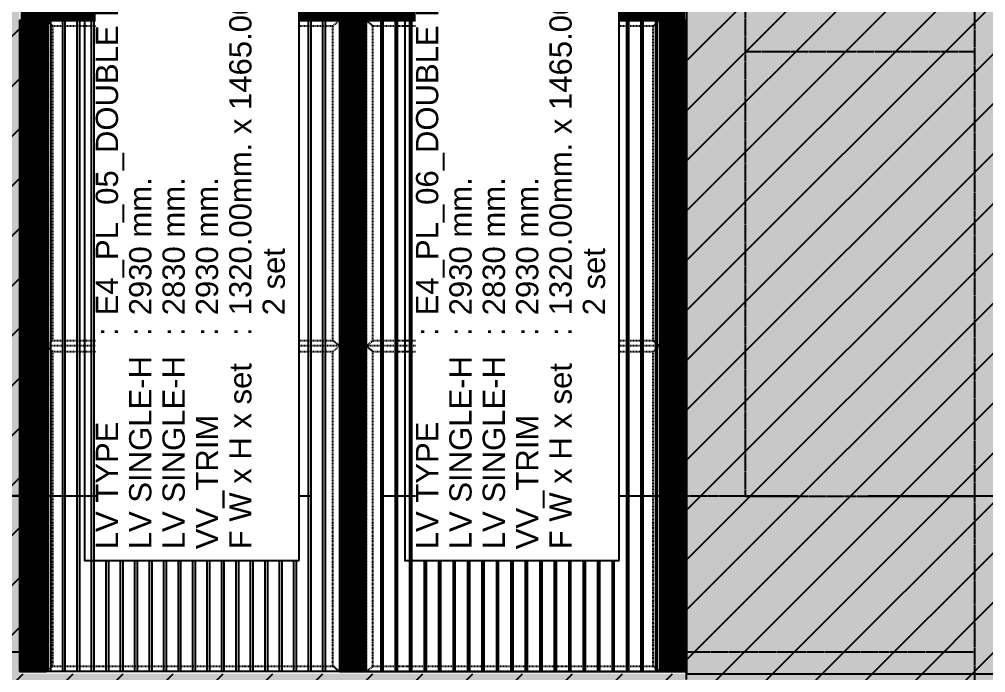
# Model space of a CAD drawing. Header units: millimetres. Extents: x -4391136 to -1798569, y -886572 to -291056.
# Drawn here: x -2372296 to -2367950, y -390535 to -387595 of the extents above; entities that cross this region are included whole.
import ezdxf
from ezdxf.enums import TextEntityAlignment as Align

# ---------------------------------------------------------------- set-up
doc = ezdxf.new("R2010")
doc.units = ezdxf.units.MM
doc.set_wipeout_variables(frame=1)
for name, pattern in [('ACM_Grid2', [9, 6, -1, 1, -1]), ('HIDDEN', [0.375, 0.25, -0.125]), ('HIDDEN2', [4.7625, 3.175, -1.5875]), ('TA_GL_005.00000', [13.75, 5, -1.25, 1.25, -1.25, 5]), ('TA_HL_001.00000', [6.5, 3.55, -2.95]), ('Xref-LOUVER-E1-E4$0$HIDDEN2', [4.7625, 3.175, -1.5875])]:
    doc.linetypes.add(name, pattern=pattern)
for name, color, linetype in [('000 - 0_SYM_DWG_GRIDLINE_MAIN_COLOR_251', 7, 'Continuous'), ('000 - CONCRETE_COL_HATCH_', 7, 'Continuous'), ('000 - CONCRETE_PRECAST_MAIN_COLOR_1', 7, 'Continuous'), ('000 - CONCRETE_PRECAST_WIPEOUT_', 7, 'Continuous'), ('010 - ASPG_EXTR_MAIN_COLOR_2', 7, 'Continuous'), ('010 - ASPG_EXTR_WIPEOUT_', 7, 'Continuous'), ('010 - ASPG_FRAMING_MAIN_COLOR_1', 7, 'Continuous'), ('010 - ASPG_FRAMING_SUB_COLOR_2', 7, 'Continuous'), ('_[-125x65x6x8', 7, 'Continuous'), ('_PLATE-SC', 7, 'Continuous'), ('_SC -100x100x6x8', 7, 'Continuous'), ('_SC-D1', 7, 'Continuous'), ('G-ANNO-HATCH-G251', 7, 'Continuous'), ('Xref-E1-E4$0$E4_Ent2-CRD$0$_Beam', 7, 'Continuous'), ('Xref-E1-E4$0$E4_Ent2-CRD$0$_Col', 7, 'Continuous'), ('Xref-LOUVER-E1-E4$0$_PRECAST', 7, 'Xref-LOUVER-E1-E4$0$HIDDEN2')]:
    doc.layers.add(name, color=color, linetype=linetype)
for name, color, linetype, plot in [('000 - ESTIMATE_ASPG_MAIN_COLOR_6', 7, 'Continuous', False), ('000 - ESTIMATE_ASPG_TEXT_COLOR_1', 7, 'Continuous', False), ('000 - ESTIMATE_ASPG_WIPEOUT_', 7, 'Continuous', False), ('000_AREA_ASPG_AREA_HATCH_', 7, 'Continuous', False), ('000_AREA_ASPG_AREA_MAIN_COLOR_1', 7, 'Continuous', False)]:
    doc.layers.add(name, color=color, linetype=linetype, plot=plot)
doc.layers.add('ACM_Line_Grid Line _Existing__Lw2_', color=7, linetype='ACM_Grid2', lineweight=9)
doc.styles.add('_Arial', font='arial.ttf')
doc.styles.add('TA', font='', dxfattribs={"height": 4.5})
doc.styles.add('Xref-E1-E4$0$E4_Ent2-CRD$0$Arial', font='arial.ttf', dxfattribs={"height": 300})
doc.styles.get('TA').set_extended_font_data('Cordia New')

# ---------------------------------------------------------------- blocks, each defined once
blk = doc.blocks.new('*U2084')
at = {"layer": '000 - 0_SYM_DWG_GRIDLINE_MAIN_COLOR_251', "color": 7, "linetype": 'ByBlock', "ltscale": 5}
blk.add_line((20, 0), (-494.694, 0), dxfattribs=at)
at = {"color": 7, "style": 'TA', "flags": 1}
blk.add_attdef('LOCATION', (6, -6), '', height=4.5, rotation=270, dxfattribs=at)
blk = doc.blocks.new('W-1-PP17-ENT2_REV00_20260527-170750_ELEVATION_4_DIMS')
at = {"layer": '000 - 0_SYM_DWG_GRIDLINE_MAIN_COLOR_251', "color": 7, "linetype": 'TA_GL_005.00000', "xscale": 50, "yscale": 50, "zscale": 50, "rotation": 180}
blk.add_blockref('*U2084', (-1000, 106090), dxfattribs=at)
blk = doc.blocks.new('_PL-01')
at = {"layer": 'G-ANNO-HATCH-G251'}
h = blk.add_hatch(dxfattribs=at)
h.set_pattern_fill('AR-CONC', scale=0.05)
h.set_pattern_definition([(50, (-178564.836, -85577.109), (9.10923345, -0.79695428), [0.9525, -10.4775]), (355, (-178564.836, -85577.109), (-1.76217107, 9.55284226), [0.762, -8.3820292]), (100.4514447, (-178564.077, -85577.176), (7.34706235, 8.7558876), [0.80950044, -8.90451223]), (46.1842, (-178564.836, -85574.569), (13.55395204, -2.1021164), [1.42875, -15.71625]), (96.6355576, (-178563.706, -85574.744), (11.8702067, 12.3713062), [1.2142512, -13.3567804]), (351.184151, (-178564.836, -85574.57), (11.8702067, 12.3713062), [1.1429984, -12.5729866]), (21, (-178563.566, -85575.204), (7.58071956, -5.1132599), [0.9525, -10.4775]), (326, (-178563.566, -85575.204), (3.0901014, 9.2093983), [0.762, -8.382]), (71.451445, (-178562.934, -85575.63), (10.67082096, 4.09613844), [0.80950044, -8.9044969]), (37.5, (-178564.8358, -85577.1093), (0.15443016, 4.227751944), [0, -8.2804, 0, -8.509, 0, -8.41375]), (7.5, (-178564.836, -85577.1093), (3.34098313, 5.00902874), [0, -4.8514, 0, -8.0899, 0, -3.20675]), (327.5, (-178567.668, -85577.1093), (6.77952976, -0.2864372), [0, -3.175, 0, -9.906, 0, -13.1445]), (317.5, (-178568.938, -85577.1093), (7.40645907, 1.27132455), [0, -4.1275, 0, -6.5786, 0, -9.3345])])
h.paths.add_polyline_path([(70, 0), (-70, 0), (-70, -10), (70, -10)])
h = blk.add_hatch(dxfattribs=at)
h.set_pattern_fill('ANSI32', scale=0.5, angle=90)
h.set_pattern_definition([(135, (-178371.5467, -85577.1093), (-3.36759605, -3.36759605), []), (135, (-178371.5467, -85574.8643), (-3.36759605, -3.36759605), [])])
h.paths.add_polyline_path([(70, -10), (-70, -10), (-70, -20), (70, -20)])
at = {"color": 7}
for points in [[(-70, 0), (70, 0), (70, -10), (-70, -10)], [(-70, -10), (70, -10), (70, -20), (-70, -20)]]:
    blk.add_lwpolyline(points, close=True, dxfattribs=at)
at = {"layer": 'ACM_Line_Grid Line _Existing__Lw2_', "color": 7, "lineweight": 20}
blk.add_line((0, 0), (0, -20), dxfattribs=at)
blk = doc.blocks.new('*U1471')
at = {"color": 7}
for p, q in [((-3, 1310.5), (-63, 1310.5)), ((-57.9, 1305.5), (-50, 1305.5)), ((-50, -644.5), (-50, 1305.5)), ((-50, 1305.5), (50, 1305.5)), ((-3, 1305.5), (-3, 1310.5)), ((50, 1305.5), (50, -644.5)), ((-24.8, 1282.1), (-24.8, 1268.8)), ((-24.8, 1282.1), (-23.6, 1280.8)), ((-24.8, 1268.8), (-23.6, 1270.1)), ((-22.4, 1282.1), (-23.6, 1280.8)), ((-23.6, 1280.8), (-23.6, 1270.1)), ((-23.6, 1270.1), (-22.4, 1268.8)), ((-22.4, 1282.1), (-21.2, 1280.8)), ((-22.4, 1282.1), (-22.4, 1268.8)), ((-22.4, 1268.8), (-21.2, 1270.1)), ((-20, 1282.1), (-21.2, 1280.8)), ((-21.2, 1280.8), (-21.2, 1270.1)), ((-21.2, 1270.1), (-20, 1268.8)), ((-20, 1282.1), (-18.8, 1280.8)), ((-20, 1282.1), (-20, 1268.8)), ((-20, 1268.8), (-18.8, 1270.2)), ((-17.6, 1286.3), (-18.8, 1285.5)), ((-18.8, 1285.5), (-18.8, 1265.5)), ((-17.6, 1264.7), (-18.8, 1265.5)), ((-17.6, 1286.3), (-11, 1286.3)), ((-17.6, 1279.1), (-11, 1279.1)), ((-17.6, 1271.9), (-11, 1271.9)), ((-17.6, 1264.7), (-11, 1264.7)), ((-11, 1286.3), (-9.8, 1285.5)), ((-11, 1264.7), (-9.8, 1265.5)), ((-9.8, 1289), (-9.8, 1262)), ((-9.8, 1289), (-8, 1289)), ((-9.8, 1262), (-8, 1262)), ((-8, 1289), (-8, 1262)), ((4, 1262), (4, 1289)), ((5.8, 1289), (4, 1289)), ((5.8, 1262), (4, 1262)), ((5.8, 1262), (5.8, 1289)), ((7, 1286.3), (5.8, 1285.5)), ((7, 1264.7), (5.8, 1265.5)), ((13.6, 1286.3), (7, 1286.3)), ((13.6, 1279.1), (7, 1279.1)), ((13.6, 1271.9), (7, 1271.9)), ((13.6, 1264.7), (7, 1264.7)), ((13.6, 1286.3), (14.8, 1285.5)), ((13.6, 1264.7), (14.8, 1265.5)), ((14.8, 1265.5), (14.8, 1285.5)), ((22.6, 1286.3), (16, 1286.3)), ((22.6, 1279.1), (16, 1279.1)), ((22.6, 1271.9), (16, 1271.9)), ((22.6, 1264.7), (16, 1264.7)), ((22.6, 1286.3), (23.8, 1285.5)), ((22.6, 1264.7), (23.8, 1265.5)), ((23.8, 1265.5), (23.8, 1285.5)), ((25, 1282.1), (23.8, 1280.8)), ((25, 1268.8), (23.8, 1270.2)), ((26.2, 1280.8), (25, 1282.1)), ((25, 1268.8), (25, 1282.1)), ((25, 1268.8), (26.2, 1270.2)), ((27.4, 1282.1), (26.2, 1280.8)), ((26.2, 1270.2), (26.2, 1280.8)), ((27.4, 1268.8), (26.2, 1270.2)), ((28.6, 1280.8), (27.4, 1282.1)), ((27.4, 1268.8), (27.4, 1282.1)), ((27.4, 1268.8), (28.6, 1270.2)), ((29.8, 1282.1), (28.6, 1280.8)), ((28.6, 1280.8), (28.6, 1270.2)), ((29.8, 1268.8), (28.6, 1270.2)), ((29.8, 1268.8), (29.8, 1282.1)), ((-24.8, -621.2), (-24.8, -607.9)), ((-24.8, -607.9), (-23.6, -609.2)), ((-23.6, -609.2), (-22.4, -607.9)), ((-22.4, -607.9), (-21.2, -609.2)), ((-22.4, -621.2), (-22.4, -607.9)), ((-21.2, -609.2), (-20, -607.9)), ((-20, -607.9), (-18.8, -609.2)), ((-20, -621.2), (-20, -607.9)), ((-17.6, -603.7), (-18.8, -604.5)), ((-18.8, -624.5), (-18.8, -604.5)), ((-17.6, -603.7), (-11, -603.7)), ((-11, -603.7), (-9.8, -604.5)), ((-9.8, -628), (-9.8, -601)), ((-9.8, -601), (-8, -601)), ((-8, -628), (-8, -601)), ((4, -601), (4, -628)), ((5.8, -601), (4, -601)), ((5.8, -601), (5.8, -628)), ((7, -603.7), (5.8, -604.5)), ((13.6, -603.7), (7, -603.7)), ((13.6, -603.7), (14.8, -604.5)), ((14.8, -604.5), (14.8, -624.5)), ((22.6, -603.7), (16, -603.7)), ((22.6, -603.7), (23.8, -604.5)), ((23.8, -604.5), (23.8, -624.5)), ((25, -607.9), (23.8, -609.2)), ((25, -607.9), (26.2, -609.2)), ((25, -607.9), (25, -621.2)), ((27.4, -607.9), (26.2, -609.2)), ((27.4, -607.9), (28.6, -609.2)), ((27.4, -607.9), (27.4, -621.2)), ((29.8, -607.9), (28.6, -609.2)), ((29.8, -607.9), (29.8, -621.2)), ((-3, -649.5), (-63, -649.5)), ((-57.9, -644.5), (-50, -644.5)), ((-50, -644.5), (50, -644.5)), ((-24.8, -621.2), (-23.6, -619.8)), ((-23.6, -619.8), (-23.6, -609.2)), ((-22.4, -621.2), (-23.6, -619.8)), ((-22.4, -621.2), (-21.2, -619.8)), ((-21.2, -619.8), (-21.2, -609.2)), ((-20, -621.2), (-21.2, -619.8)), ((-20, -621.2), (-18.8, -619.8)), ((-17.6, -625.3), (-18.8, -624.5)), ((-17.6, -610.9), (-11, -610.9)), ((-17.6, -618.1), (-11, -618.1)), ((-17.6, -625.3), (-11, -625.3)), ((-11, -625.3), (-9.8, -624.5)), ((-9.8, -628), (-8, -628)), ((-3, -644.5), (-3, -649.5)), ((5.8, -628), (4, -628)), ((7, -625.3), (5.8, -624.5)), ((13.6, -610.9), (7, -610.9)), ((13.6, -618.1), (7, -618.1)), ((13.6, -625.3), (7, -625.3)), ((13.6, -625.3), (14.8, -624.5)), ((22.6, -610.9), (16, -610.9)), ((22.6, -618.1), (16, -618.1)), ((22.6, -625.3), (16, -625.3)), ((22.6, -625.3), (23.8, -624.5)), ((25, -621.2), (23.8, -619.8)), ((26.2, -619.9), (25, -621.2)), ((26.2, -609.2), (26.2, -619.9)), ((27.4, -621.2), (26.2, -619.9)), ((28.6, -619.9), (27.4, -621.2)), ((28.6, -619.9), (28.6, -609.2)), ((29.8, -621.2), (28.6, -619.9))]:
    blk.add_line(p, q, dxfattribs=at)
at = {"color": 7, "linetype": 'HIDDEN'}
for p, q in [((-3, 1305.5), (-3, -644.5)), ((3, -644.5), (3, 1305.5)), ((-8, 1300.5), (-8, 1255.6)), ((-8, -639.5), (-8, -594.7))]:
    blk.add_line(p, q, dxfattribs=at)
at = {"color": 7}
for points in [[(-17.6, 1286.3, 0.325), (-17.6, 1279.1, 0.325), (-17.6, 1271.9, 0.325), (-17.6, 1264.7, 0.325)], [(-11, 1286.3, -0.325), (-11, 1279.1, -0.325), (-11, 1271.9, -0.325), (-11, 1264.7, -0.325)], [(7, 1264.7, -0.325), (7, 1271.9, -0.325), (7, 1279.1, -0.325), (7, 1286.3, -0.325)], [(13.6, 1264.7, 0.325), (13.6, 1271.9, 0.325), (13.6, 1279.1, 0.325), (13.6, 1286.3, 0.325)], [(22.6, 1264.7, 0.325), (22.6, 1271.9, 0.325), (22.6, 1279.1, 0.325), (22.6, 1286.3, 0.325)], [(-17.6, -625.3, -0.325), (-17.6, -618.1, -0.325), (-17.6, -610.9, -0.325), (-17.6, -603.7, -0.325)], [(-11, -625.3, 0.325), (-11, -618.1, 0.325), (-11, -610.9, 0.325), (-11, -603.7, 0.325)], [(7, -603.7, 0.325), (7, -610.9, 0.325), (7, -618.1, 0.325), (7, -625.3, 0.325)], [(13.6, -603.7, -0.325), (13.6, -610.9, -0.325), (13.6, -618.1, -0.325), (13.6, -625.3, -0.325)], [(22.6, -603.7, -0.325), (22.6, -610.9, -0.325), (22.6, -618.1, -0.325), (22.6, -625.3, -0.325)]]:
    blk.add_lwpolyline(points, format="xyb", dxfattribs=at)
for points in [[(16, 1286.3, 0.325), (16, 1279.1, 0.325), (16, 1271.9, 0.325), (16, 1264.7), (14.8, 1265.5), (14.8, 1285.5)], [(16, -625.3, -0.325), (16, -618.1, -0.325), (16, -610.9, -0.325), (16, -603.7), (14.8, -604.5), (14.8, -624.5)]]:
    blk.add_lwpolyline(points, format="xyb", close=True, dxfattribs=at)
for centre, radius, start, end in [((-57.2, 1311.4), 5.91, 188.4792, 263.1502), ((-18.3, 1275.5), 9.29, 134.3223, 225.6777), ((71.5, 1271.4), 47.7, 178.4903, 181.5097), ((23.3, 1275.5), 9.29, 314.3223, 45.6777), ((-18.3, -614.5), 9.29, 134.3223, 225.6777), ((23.3, -614.5), 9.29, 314.3223, 45.6777), ((-57.2, -650.4), 5.91, 96.8498, 171.5208), ((71.5, -610.5), 47.7, 178.4903, 181.5097)]:
    blk.add_arc(centre, radius, start, end, dxfattribs=at)
at = {"color": 7, "linetype": 'HIDDEN'}
for centre, radius, start, end in [((-13, 1300.5), 5, 0, 90), ((-2.1, 1256.3), 5.91, 186.8498, 261.5208), ((-2.1, -595.4), 5.91, 98.4792, 173.1502), ((-13, -639.5), 5, 270, 0)]:
    blk.add_arc(centre, radius, start, end, dxfattribs=at)
at = {"layer": 'Defpoints', "color": 7}
blk.add_line((0, 1310.5), (0, -649.5), dxfattribs=at)
blk = doc.blocks.new('*U1472')
at = {"color": 7}
for p, q in [((-3, 1310.5), (-63, 1310.5)), ((-57.9, 1305.5), (-50, 1305.5)), ((-50, -644.5), (-50, 1305.5)), ((-50, 1305.5), (50, 1305.5)), ((-3, 1305.5), (-3, 1310.5)), ((50, 1305.5), (50, -644.5)), ((-24.8, 1282.1), (-24.8, 1268.8)), ((-24.8, 1282.1), (-23.6, 1280.8)), ((-24.8, 1268.8), (-23.6, 1270.1)), ((-22.4, 1282.1), (-23.6, 1280.8)), ((-23.6, 1280.8), (-23.6, 1270.1)), ((-23.6, 1270.1), (-22.4, 1268.8)), ((-22.4, 1282.1), (-21.2, 1280.8)), ((-22.4, 1282.1), (-22.4, 1268.8)), ((-22.4, 1268.8), (-21.2, 1270.1)), ((-20, 1282.1), (-21.2, 1280.8)), ((-21.2, 1280.8), (-21.2, 1270.1)), ((-21.2, 1270.1), (-20, 1268.8)), ((-20, 1282.1), (-18.8, 1280.8)), ((-20, 1282.1), (-20, 1268.8)), ((-20, 1268.8), (-18.8, 1270.2)), ((-17.6, 1286.3), (-18.8, 1285.5)), ((-18.8, 1285.5), (-18.8, 1265.5)), ((-17.6, 1264.7), (-18.8, 1265.5)), ((-17.6, 1286.3), (-11, 1286.3)), ((-17.6, 1279.1), (-11, 1279.1)), ((-17.6, 1271.9), (-11, 1271.9)), ((-17.6, 1264.7), (-11, 1264.7)), ((-11, 1286.3), (-9.8, 1285.5)), ((-11, 1264.7), (-9.8, 1265.5)), ((-9.8, 1289), (-9.8, 1262)), ((-9.8, 1289), (-8, 1289)), ((-9.8, 1262), (-8, 1262)), ((-8, 1289), (-8, 1262)), ((4, 1262), (4, 1289)), ((5.8, 1289), (4, 1289)), ((5.8, 1262), (4, 1262)), ((5.8, 1262), (5.8, 1289)), ((7, 1286.3), (5.8, 1285.5)), ((7, 1264.7), (5.8, 1265.5)), ((13.6, 1286.3), (7, 1286.3)), ((13.6, 1279.1), (7, 1279.1)), ((13.6, 1271.9), (7, 1271.9)), ((13.6, 1264.7), (7, 1264.7)), ((13.6, 1286.3), (14.8, 1285.5)), ((13.6, 1264.7), (14.8, 1265.5)), ((14.8, 1265.5), (14.8, 1285.5)), ((22.6, 1286.3), (16, 1286.3)), ((22.6, 1279.1), (16, 1279.1)), ((22.6, 1271.9), (16, 1271.9)), ((22.6, 1264.7), (16, 1264.7)), ((22.6, 1286.3), (23.8, 1285.5)), ((22.6, 1264.7), (23.8, 1265.5)), ((23.8, 1265.5), (23.8, 1285.5)), ((25, 1282.1), (23.8, 1280.8)), ((25, 1268.8), (23.8, 1270.2)), ((26.2, 1280.8), (25, 1282.1)), ((25, 1268.8), (25, 1282.1)), ((25, 1268.8), (26.2, 1270.2)), ((27.4, 1282.1), (26.2, 1280.8)), ((26.2, 1270.2), (26.2, 1280.8)), ((27.4, 1268.8), (26.2, 1270.2)), ((28.6, 1280.8), (27.4, 1282.1)), ((27.4, 1268.8), (27.4, 1282.1)), ((27.4, 1268.8), (28.6, 1270.2)), ((29.8, 1282.1), (28.6, 1280.8)), ((28.6, 1280.8), (28.6, 1270.2)), ((29.8, 1268.8), (28.6, 1270.2)), ((29.8, 1268.8), (29.8, 1282.1)), ((-24.8, -621.2), (-24.8, -607.9)), ((-24.8, -607.9), (-23.6, -609.2)), ((-23.6, -609.2), (-22.4, -607.9)), ((-22.4, -607.9), (-21.2, -609.2)), ((-22.4, -621.2), (-22.4, -607.9)), ((-21.2, -609.2), (-20, -607.9)), ((-20, -607.9), (-18.8, -609.2)), ((-20, -621.2), (-20, -607.9)), ((-17.6, -603.7), (-18.8, -604.5)), ((-18.8, -624.5), (-18.8, -604.5)), ((-17.6, -603.7), (-11, -603.7)), ((-11, -603.7), (-9.8, -604.5)), ((-9.8, -628), (-9.8, -601)), ((-9.8, -601), (-8, -601)), ((-8, -628), (-8, -601)), ((4, -601), (4, -628)), ((5.8, -601), (4, -601)), ((5.8, -601), (5.8, -628)), ((7, -603.7), (5.8, -604.5)), ((13.6, -603.7), (7, -603.7)), ((13.6, -603.7), (14.8, -604.5)), ((14.8, -604.5), (14.8, -624.5)), ((22.6, -603.7), (16, -603.7)), ((22.6, -603.7), (23.8, -604.5)), ((23.8, -604.5), (23.8, -624.5)), ((25, -607.9), (23.8, -609.2)), ((25, -607.9), (26.2, -609.2)), ((25, -607.9), (25, -621.2)), ((27.4, -607.9), (26.2, -609.2)), ((27.4, -607.9), (28.6, -609.2)), ((27.4, -607.9), (27.4, -621.2)), ((29.8, -607.9), (28.6, -609.2)), ((29.8, -607.9), (29.8, -621.2)), ((-3, -649.5), (-63, -649.5)), ((-57.9, -644.5), (-50, -644.5)), ((-50, -644.5), (50, -644.5)), ((-24.8, -621.2), (-23.6, -619.8)), ((-23.6, -619.8), (-23.6, -609.2)), ((-22.4, -621.2), (-23.6, -619.8)), ((-22.4, -621.2), (-21.2, -619.8)), ((-21.2, -619.8), (-21.2, -609.2)), ((-20, -621.2), (-21.2, -619.8)), ((-20, -621.2), (-18.8, -619.8)), ((-17.6, -625.3), (-18.8, -624.5)), ((-17.6, -610.9), (-11, -610.9)), ((-17.6, -618.1), (-11, -618.1)), ((-17.6, -625.3), (-11, -625.3)), ((-11, -625.3), (-9.8, -624.5)), ((-9.8, -628), (-8, -628)), ((-3, -644.5), (-3, -649.5)), ((5.8, -628), (4, -628)), ((7, -625.3), (5.8, -624.5)), ((13.6, -610.9), (7, -610.9)), ((13.6, -618.1), (7, -618.1)), ((13.6, -625.3), (7, -625.3)), ((13.6, -625.3), (14.8, -624.5)), ((22.6, -610.9), (16, -610.9)), ((22.6, -618.1), (16, -618.1)), ((22.6, -625.3), (16, -625.3)), ((22.6, -625.3), (23.8, -624.5)), ((25, -621.2), (23.8, -619.8)), ((26.2, -619.9), (25, -621.2)), ((26.2, -609.2), (26.2, -619.9)), ((27.4, -621.2), (26.2, -619.9)), ((28.6, -619.9), (27.4, -621.2)), ((28.6, -619.9), (28.6, -609.2)), ((29.8, -621.2), (28.6, -619.9))]:
    blk.add_line(p, q, dxfattribs=at)
at = {"color": 7, "linetype": 'HIDDEN'}
for p, q in [((-3, 1305.5), (-3, -644.5)), ((3, -644.5), (3, 1305.5)), ((-8, 1300.5), (-8, 1255.6)), ((-8, -639.5), (-8, -594.7))]:
    blk.add_line(p, q, dxfattribs=at)
at = {"color": 7}
for points in [[(-17.6, 1286.3, 0.325), (-17.6, 1279.1, 0.325), (-17.6, 1271.9, 0.325), (-17.6, 1264.7, 0.325)], [(-11, 1286.3, -0.325), (-11, 1279.1, -0.325), (-11, 1271.9, -0.325), (-11, 1264.7, -0.325)], [(7, 1264.7, -0.325), (7, 1271.9, -0.325), (7, 1279.1, -0.325), (7, 1286.3, -0.325)], [(13.6, 1264.7, 0.325), (13.6, 1271.9, 0.325), (13.6, 1279.1, 0.325), (13.6, 1286.3, 0.325)], [(22.6, 1264.7, 0.325), (22.6, 1271.9, 0.325), (22.6, 1279.1, 0.325), (22.6, 1286.3, 0.325)], [(-17.6, -625.3, -0.325), (-17.6, -618.1, -0.325), (-17.6, -610.9, -0.325), (-17.6, -603.7, -0.325)], [(-11, -625.3, 0.325), (-11, -618.1, 0.325), (-11, -610.9, 0.325), (-11, -603.7, 0.325)], [(7, -603.7, 0.325), (7, -610.9, 0.325), (7, -618.1, 0.325), (7, -625.3, 0.325)], [(13.6, -603.7, -0.325), (13.6, -610.9, -0.325), (13.6, -618.1, -0.325), (13.6, -625.3, -0.325)], [(22.6, -603.7, -0.325), (22.6, -610.9, -0.325), (22.6, -618.1, -0.325), (22.6, -625.3, -0.325)]]:
    blk.add_lwpolyline(points, format="xyb", dxfattribs=at)
for points in [[(16, 1286.3, 0.325), (16, 1279.1, 0.325), (16, 1271.9, 0.325), (16, 1264.7), (14.8, 1265.5), (14.8, 1285.5)], [(16, -625.3, -0.325), (16, -618.1, -0.325), (16, -610.9, -0.325), (16, -603.7), (14.8, -604.5), (14.8, -624.5)]]:
    blk.add_lwpolyline(points, format="xyb", close=True, dxfattribs=at)
for centre, radius, start, end in [((-57.2, 1311.4), 5.91, 188.4792, 263.1502), ((-18.3, 1275.5), 9.29, 134.3223, 225.6777), ((71.5, 1271.4), 47.7, 178.4903, 181.5097), ((23.3, 1275.5), 9.29, 314.3223, 45.6777), ((-18.3, -614.5), 9.29, 134.3223, 225.6777), ((23.3, -614.5), 9.29, 314.3223, 45.6777), ((-57.2, -650.4), 5.91, 96.8498, 171.5208), ((71.5, -610.5), 47.7, 178.4903, 181.5097)]:
    blk.add_arc(centre, radius, start, end, dxfattribs=at)
at = {"color": 7, "linetype": 'HIDDEN'}
for centre, radius, start, end in [((-13, 1300.5), 5, 0, 90), ((-2.1, 1256.3), 5.91, 186.8498, 261.5208), ((-2.1, -595.4), 5.91, 98.4792, 173.1502), ((-13, -639.5), 5, 270, 0)]:
    blk.add_arc(centre, radius, start, end, dxfattribs=at)
at = {"layer": 'Defpoints', "color": 7}
blk.add_line((0, 1310.5), (0, -649.5), dxfattribs=at)
blk = doc.blocks.new('_SC-D1')
at = {"color": 7}
blk.add_line((3, -36), (-3, -36), dxfattribs=at)
for points in [[(-50, 0), (50, 0), (50, -6), (-50, -6)], [(-3, -6), (3, -6), (3, -106), (-3, -106)]]:
    blk.add_lwpolyline(points, close=True, dxfattribs=at)
blk = doc.blocks.new('*U1468')
at = {"color": 7, "linetype": 'HIDDEN2', "ltscale": 0.5}
blk.add_line((-6944.3, -26.5), (-9244.3, -26.5), dxfattribs=at)
at = {"color": 7}
blk.add_lwpolyline([(-6944.3, 32.5), (-9244.3, 32.5), (-9244.3, -32.5), (-6944.3, -32.5)], close=True, dxfattribs=at)
blk = doc.blocks.new('*U1469')
at = {"color": 7, "linetype": 'HIDDEN2', "ltscale": 0.5}
blk.add_line((-6944.3, -26.5), (-9244.3, -26.5), dxfattribs=at)
at = {"color": 7}
blk.add_lwpolyline([(-6944.3, 32.5), (-9244.3, 32.5), (-9244.3, -32.5), (-6944.3, -32.5)], close=True, dxfattribs=at)
blk = doc.blocks.new('W-1-PP17-ENT2_REV00_20260527-170750_ELEVATION_4_ST')
at = {"layer": 'Xref-E1-E4$0$E4_Ent2-CRD$0$_Beam', "color": 7, "linetype": 'HIDDEN2', "lineweight": -3}
for p, q in [((3200, 108090), (5600, 108090)), ((6200, 108090), (7230, 108090)), ((3200, 106089), (5600, 106089)), ((6200, 106089), (7230, 106089)), ((-470, 105389), (7230, 105389))]:
    blk.add_line(p, q, dxfattribs=at)
at = {"layer": 'Xref-E1-E4$0$E4_Ent2-CRD$0$_Col', "color": 7, "linetype": 'HIDDEN2', "lineweight": -3}
for points in [[(3200, 114740), (3200, 106090), (2600, 106090), (2600, 114740)], [(5600, 114740), (5600, 106090), (6200, 106090), (6200, 114740)], [(7230, 114740), (7230, 106090)], [(7230, 106090), (7230, 102290), (7730, 102290), (7730, 106090)]]:
    blk.add_lwpolyline(points, dxfattribs=at)
at = {"layer": 'Xref-LOUVER-E1-E4$0$_PRECAST', "color": 7}
blk.add_lwpolyline([(5934.5, 102290), (5934.5, 114840)], dxfattribs=at)
at = {"layer": '_[-125x65x6x8', "color": 7}
for name, p in [('*U1468', (12494.3, 107565)), ('*U1469', (12494.3, 106565))]:
    blk.add_blockref(name, p, dxfattribs=at)
at = {"layer": '_PLATE-SC', "color": 7}
for p in [(3500, 108090), (5300, 108090)]:
    blk.add_blockref('_PL-01', p, dxfattribs=at)
at = {"layer": '_PLATE-SC', "color": 7, "xscale": -1, "rotation": 180}
for p in [(3500, 106090), (5300, 106090)]:
    blk.add_blockref('_PL-01', p, dxfattribs=at)
at = {"layer": '_SC -100x100x6x8', "color": 7}
blk.add_blockref('*U1472', (3500, 106759.5), dxfattribs=at)
at = {"layer": '_SC -100x100x6x8', "color": 7, "xscale": -1}
blk.add_blockref('*U1471', (5300, 106759.5), dxfattribs=at)
at = {"layer": '_SC-D1', "color": 7}
for p in [(3500, 107532.5), (5300, 107532.5), (3500, 106532.5), (5300, 106532.5)]:
    blk.add_blockref('_SC-D1', p, dxfattribs=at)
at = {"layer": 'Defpoints', "color": 7, "lineweight": -3, "style": 'Xref-E1-E4$0$E4_Ent2-CRD$0$Arial'}
blk.add_text('B59', height=120, dxfattribs=at).set_placement((3687.5, 105748.8), align=Align.MIDDLE_CENTER)
blk = doc.blocks.new('W-1-PP17-ENT2_REV00_20260527-170750_ELEVATION_4_PRECAST')
at = {"color": 7}
blk.add_wipeout([(11604.5, 6000), (11604.5, 3000), (13104.5, 3000), (14604.5, 3000), (14604.5, 0), (13104.5, 0), (11604.5, 0), (10104.5, 0), (8604.5, 0), (7104.5, 0), (5604.5, 0), (4104.5, 0), (2604.5, 0), (1104.5, 0), (0, 0), (0, 3000), (0, 6000), (0, 9000), (0, 12550), (1104.5, 12550), (2604.5, 12550), (4104.5, 12550), (4104.5, 9000), (4104.5, 6000), (4104.5, 3000), (5604.5, 3000), (7104.5, 3000), (7104.5, 6000), (7104.5, 9000), (7104.5, 12550), (8604.5, 12550), (10104.5, 12550), (11604.5, 12550), (11604.5, 9000)], dxfattribs=at).dxf.layer = '000 - CONCRETE_PRECAST_WIPEOUT_'
at = {"layer": '000 - CONCRETE_COL_HATCH_'}
h = blk.add_hatch(dxfattribs=at)
h.set_pattern_fill('AR-CONC', scale=0.05)
h.set_pattern_definition([(50, (0, 0), (455.462, -39.848), [47.625, -523.875]), (355, (0, 0), (-88.109, 477.642), [38.1, -419.101]), (100.4514, (37.96, -3.3), (367.353, 437.794), [40.475, -445.226]), (46.1842, (0, 127), (677.698, -105.106), [71.437, -785.812]), (96.6356, (56.5, 118.24), (593.51, 618.565), [60.713, -667.84]), (351.184, (0, 127), (593.51, 618.565), [57.15, -628.65]), (21, (63.5, 95.25), (379.036, -255.663), [47.625, -523.875]), (326, (63.5, 95.25), (154.505, 460.47), [38.1, -419.1]), (71.4514, (95.1, 73.94), (533.541, 204.807), [40.475, -445.225]), (37.5, (0, 0), (7.7215, 211.3876), [0, -414.02, 0, -425.45, 0, -420.6875]), (7.5, (0, 0), (167.0492, 250.4514), [0, -242.57, 0, -404.495, 0, -160.3375]), (327.5, (-141.6, 0), (338.9765, -14.3219), [0, -158.75, 0, -495.3, 0, -657.225]), (317.5, (-205.1, 0), (370.323, 63.5662), [0, -206.375, 0, -328.93, 0, -466.725])])
h.paths.add_polyline_path([(1104.5, 12550), (0, 12550), (0, 9000), (1104.5, 9000)])
h.paths.add_polyline_path([(2604.5, 12550), (1104.5, 12550), (1104.5, 9000), (2604.5, 9000)])
h.paths.add_polyline_path([(4104.5, 12550), (2604.5, 12550), (2604.5, 9000), (4104.5, 9000)])
h.paths.add_polyline_path([(8604.5, 12550), (7104.5, 12550), (7104.5, 9000), (8604.5, 9000)])
h.paths.add_polyline_path([(10104.5, 12550), (8604.5, 12550), (8604.5, 9000), (10104.5, 9000)])
h.paths.add_polyline_path([(11604.5, 12550), (10104.5, 12550), (10104.5, 9000), (11604.5, 9000)])
h.paths.add_polyline_path([(11604.5, 9000), (10104.5, 9000), (10104.5, 6000), (11604.5, 6000)])
h.paths.add_polyline_path([(10104.5, 9000), (8604.5, 9000), (8604.5, 6000), (10104.5, 6000)])
h.paths.add_polyline_path([(8604.5, 9000), (7104.5, 9000), (7104.5, 6000), (8604.5, 6000)])
h.paths.add_polyline_path([(4104.5, 9000), (2604.5, 9000), (2604.5, 6000), (4104.5, 6000)])
h.paths.add_polyline_path([(2604.5, 9000), (1104.5, 9000), (1104.5, 6000), (2604.5, 6000)])
h.paths.add_polyline_path([(1104.5, 9000), (0, 9000), (0, 6000), (1104.5, 6000)])
h.paths.add_polyline_path([(2604.5, 6000), (1104.5, 6000), (1104.5, 3000), (2604.5, 3000)])
h.paths.add_polyline_path([(1104.5, 6000), (0, 6000), (0, 3000), (1104.5, 3000)])
h.paths.add_polyline_path([(4104.5, 6000), (2604.5, 6000), (2604.5, 3000), (4104.5, 3000)])
h.paths.add_polyline_path([(1104.5, 3000), (0, 3000), (0, 0), (1104.5, 0)])
h.paths.add_polyline_path([(2604.5, 3000), (1104.5, 3000), (1104.5, 0), (2604.5, 0)])
h.paths.add_polyline_path([(4104.5, 3000), (2604.5, 3000), (2604.5, 0), (4104.5, 0)])
h.paths.add_polyline_path([(5604.5, 3000), (4104.5, 3000), (4104.5, 0), (5604.5, 0)])
h.paths.add_polyline_path([(7104.5, 3000), (5604.5, 3000), (5604.5, 0), (7104.5, 0)])
h.paths.add_polyline_path([(8604.5, 3000), (7104.5, 3000), (7104.5, 0), (8604.5, 0)])
h.paths.add_polyline_path([(8604.5, 6000), (7104.5, 6000), (7104.5, 3000), (8604.5, 3000)])
h.paths.add_polyline_path([(10104.5, 6000), (8604.5, 6000), (8604.5, 3000), (10104.5, 3000)])
h.paths.add_polyline_path([(10104.5, 3000), (8604.5, 3000), (8604.5, 0), (10104.5, 0)])
h.paths.add_polyline_path([(11604.5, 6000), (10104.5, 6000), (10104.5, 3000), (11604.5, 3000)])
h.paths.add_polyline_path([(11604.5, 3000), (10104.5, 3000), (10104.5, 0), (11604.5, 0)])
h.paths.add_polyline_path([(13104.5, 3000), (11604.5, 3000), (11604.5, 0), (13104.5, 0)])
h.paths.add_polyline_path([(14604.5, 3000), (13104.5, 3000), (13104.5, 0), (14604.5, 0)])
h = blk.add_hatch(dxfattribs=at)
h.set_pattern_fill('ANSI31')
h.set_pattern_definition([(45, (-116343937.08, -24509573.39), (-112.25320151, 112.25320151), [])])
h.paths.add_polyline_path([(1104.5, 12550), (0, 12550), (0, 9000), (1104.5, 9000)])
h.paths.add_polyline_path([(2604.5, 12550), (1104.5, 12550), (1104.5, 9000), (2604.5, 9000)])
h.paths.add_polyline_path([(4104.5, 12550), (2604.5, 12550), (2604.5, 9000), (4104.5, 9000)])
h.paths.add_polyline_path([(8604.5, 12550), (7104.5, 12550), (7104.5, 9000), (8604.5, 9000)])
h.paths.add_polyline_path([(10104.5, 12550), (8604.5, 12550), (8604.5, 9000), (10104.5, 9000)])
h.paths.add_polyline_path([(11604.5, 12550), (10104.5, 12550), (10104.5, 9000), (11604.5, 9000)])
h.paths.add_polyline_path([(11604.5, 9000), (10104.5, 9000), (10104.5, 6000), (11604.5, 6000)])
h.paths.add_polyline_path([(10104.5, 9000), (8604.5, 9000), (8604.5, 6000), (10104.5, 6000)])
h.paths.add_polyline_path([(8604.5, 9000), (7104.5, 9000), (7104.5, 6000), (8604.5, 6000)])
h.paths.add_polyline_path([(4104.5, 9000), (2604.5, 9000), (2604.5, 6000), (4104.5, 6000)])
h.paths.add_polyline_path([(2604.5, 9000), (1104.5, 9000), (1104.5, 6000), (2604.5, 6000)])
h.paths.add_polyline_path([(1104.5, 9000), (0, 9000), (0, 6000), (1104.5, 6000)])
h.paths.add_polyline_path([(2604.5, 6000), (1104.5, 6000), (1104.5, 3000), (2604.5, 3000)])
h.paths.add_polyline_path([(1104.5, 6000), (0, 6000), (0, 3000), (1104.5, 3000)])
h.paths.add_polyline_path([(4104.5, 6000), (2604.5, 6000), (2604.5, 3000), (4104.5, 3000)])
h.paths.add_polyline_path([(1104.5, 3000), (0, 3000), (0, 0), (1104.5, 0)])
h.paths.add_polyline_path([(2604.5, 3000), (1104.5, 3000), (1104.5, 0), (2604.5, 0)])
h.paths.add_polyline_path([(4104.5, 3000), (2604.5, 3000), (2604.5, 0), (4104.5, 0)])
h.paths.add_polyline_path([(5604.5, 3000), (4104.5, 3000), (4104.5, 0), (5604.5, 0)])
h.paths.add_polyline_path([(7104.5, 3000), (5604.5, 3000), (5604.5, 0), (7104.5, 0)])
h.paths.add_polyline_path([(8604.5, 3000), (7104.5, 3000), (7104.5, 0), (8604.5, 0)])
h.paths.add_polyline_path([(8604.5, 6000), (7104.5, 6000), (7104.5, 3000), (8604.5, 3000)])
h.paths.add_polyline_path([(10104.5, 6000), (8604.5, 6000), (8604.5, 3000), (10104.5, 3000)])
h.paths.add_polyline_path([(10104.5, 3000), (8604.5, 3000), (8604.5, 0), (10104.5, 0)])
h.paths.add_polyline_path([(11604.5, 6000), (10104.5, 6000), (10104.5, 3000), (11604.5, 3000)])
h.paths.add_polyline_path([(11604.5, 3000), (10104.5, 3000), (10104.5, 0), (11604.5, 0)])
h.paths.add_polyline_path([(13104.5, 3000), (11604.5, 3000), (11604.5, 0), (13104.5, 0)])
h.paths.add_polyline_path([(14604.5, 3000), (13104.5, 3000), (13104.5, 0), (14604.5, 0)])
at = {"layer": '000 - CONCRETE_PRECAST_MAIN_COLOR_1', "color": 7}
blk.add_lwpolyline([(8604.5, 6000), (7104.5, 6000), (7104.5, 3000), (8604.5, 3000)], close=True, dxfattribs=at)
blk = doc.blocks.new('*U2029')
at = {"color": 7}
blk.add_wipeout([(50, 0), (1390, 0), (1390, 2930), (50, 2930)], dxfattribs=at).dxf.layer = '010 - ASPG_EXTR_WIPEOUT_'
at = {"layer": '010 - ASPG_EXTR_MAIN_COLOR_2', "color": 7}
for points in [[(125, 0), (135.2, 0), (135.2, 2930), (125, 2930)], [(190, 0), (200.2, 0), (200.2, 2930), (190, 2930)], [(255, 0), (265.2, 0), (265.2, 2930), (255, 2930)], [(320, 0), (330.2, 0), (330.2, 2930), (320, 2930)], [(385, 0), (395.2, 0), (395.2, 2930), (385, 2930)], [(450, 0), (460.2, 0), (460.2, 2930), (450, 2930)], [(515, 0), (525.2, 0), (525.2, 2930), (515, 2930)], [(580, 0), (590.2, 0), (590.2, 2930), (580, 2930)], [(645, 0), (655.2, 0), (655.2, 2930), (645, 2930)], [(710, 0), (720.2, 0), (720.2, 2930), (710, 2930)], [(775, 0), (785.2, 0), (785.2, 2930), (775, 2930)], [(840, 0), (850.2, 0), (850.2, 2930), (840, 2930)], [(905, 0), (915.2, 0), (915.2, 2930), (905, 2930)], [(970, 0), (980.2, 0), (980.2, 2930), (970, 2930)], [(1035, 0), (1045.2, 0), (1045.2, 2930), (1035, 2930)], [(1100, 0), (1110.2, 0), (1110.2, 2930), (1100, 2930)], [(1165, 0), (1175.2, 0), (1175.2, 2930), (1165, 2930)], [(1230, 0), (1240.2, 0), (1240.2, 2930), (1230, 2930)], [(1295, 0), (1305.2, 0), (1305.2, 2930), (1295, 2930)]]:
    blk.add_lwpolyline(points, close=True, dxfattribs=at)
at = {"layer": '010 - ASPG_FRAMING_SUB_COLOR_2', "color": 7}
blk.add_lwpolyline([(50, 0), (1390, 0), (1390, 2930), (50, 2930)], close=True, dxfattribs=at)
at = {"color": 7}
for points in [[(-50, 0), (50, 0), (50, 2930), (-50, 2930)], [(1390, 0), (1490, 0), (1490, 2930), (1390, 2930)]]:
    blk.add_wipeout(points, dxfattribs=at).dxf.layer = '010 - ASPG_EXTR_WIPEOUT_'
at = {"layer": '010 - ASPG_EXTR_MAIN_COLOR_2', "color": 7}
blk.add_lwpolyline([(1360, 0), (1370.2, 0), (1370.2, 2930), (1360, 2930)], close=True, dxfattribs=at)
at = {"layer": '010 - ASPG_FRAMING_MAIN_COLOR_1', "color": 7}
for points in [[(-50, 0), (-40, 0), (-40, 2930), (-50, 2930)], [(40, 0), (50, 0), (50, 2930), (40, 2930)], [(1390, 0), (1400, 0), (1400, 2930), (1390, 2930)], [(1480, 0), (1490, 0), (1490, 2930), (1480, 2930)]]:
    blk.add_lwpolyline(points, close=True, dxfattribs=at)
at = {"layer": '010 - ASPG_FRAMING_SUB_COLOR_2', "color": 7}
for points in [[(-50, 0), (50, 0), (50, 2930), (-50, 2930)], [(1390, 0), (1490, 0), (1490, 2930), (1390, 2930)]]:
    blk.add_lwpolyline(points, close=True, dxfattribs=at)
blk = doc.blocks.new('*U2028')
at = {"color": 7}
blk.add_wipeout([(50, 0), (1390, 0), (1390, 2930), (50, 2930)], dxfattribs=at).dxf.layer = '010 - ASPG_EXTR_WIPEOUT_'
at = {"layer": '010 - ASPG_EXTR_MAIN_COLOR_2', "color": 7}
for points in [[(125, 0), (135.2, 0), (135.2, 2930), (125, 2930)], [(190, 0), (200.2, 0), (200.2, 2930), (190, 2930)], [(255, 0), (265.2, 0), (265.2, 2930), (255, 2930)], [(320, 0), (330.2, 0), (330.2, 2930), (320, 2930)], [(385, 0), (395.2, 0), (395.2, 2930), (385, 2930)], [(450, 0), (460.2, 0), (460.2, 2930), (450, 2930)], [(515, 0), (525.2, 0), (525.2, 2930), (515, 2930)], [(580, 0), (590.2, 0), (590.2, 2930), (580, 2930)], [(645, 0), (655.2, 0), (655.2, 2930), (645, 2930)], [(710, 0), (720.2, 0), (720.2, 2930), (710, 2930)], [(775, 0), (785.2, 0), (785.2, 2930), (775, 2930)], [(840, 0), (850.2, 0), (850.2, 2930), (840, 2930)], [(905, 0), (915.2, 0), (915.2, 2930), (905, 2930)], [(970, 0), (980.2, 0), (980.2, 2930), (970, 2930)], [(1035, 0), (1045.2, 0), (1045.2, 2930), (1035, 2930)], [(1100, 0), (1110.2, 0), (1110.2, 2930), (1100, 2930)], [(1165, 0), (1175.2, 0), (1175.2, 2930), (1165, 2930)], [(1230, 0), (1240.2, 0), (1240.2, 2930), (1230, 2930)], [(1295, 0), (1305.2, 0), (1305.2, 2930), (1295, 2930)]]:
    blk.add_lwpolyline(points, close=True, dxfattribs=at)
at = {"layer": '010 - ASPG_FRAMING_SUB_COLOR_2', "color": 7}
blk.add_lwpolyline([(50, 0), (1390, 0), (1390, 2930), (50, 2930)], close=True, dxfattribs=at)
at = {"color": 7}
for points in [[(-50, 0), (50, 0), (50, 2930), (-50, 2930)], [(1390, 0), (1490, 0), (1490, 2930), (1390, 2930)]]:
    blk.add_wipeout(points, dxfattribs=at).dxf.layer = '010 - ASPG_EXTR_WIPEOUT_'
at = {"layer": '010 - ASPG_EXTR_MAIN_COLOR_2', "color": 7}
blk.add_lwpolyline([(1360, 0), (1370.2, 0), (1370.2, 2930), (1360, 2930)], close=True, dxfattribs=at)
at = {"layer": '010 - ASPG_FRAMING_MAIN_COLOR_1', "color": 7}
for points in [[(-50, 0), (-40, 0), (-40, 2930), (-50, 2930)], [(40, 0), (50, 0), (50, 2930), (40, 2930)], [(1390, 0), (1400, 0), (1400, 2930), (1390, 2930)], [(1480, 0), (1490, 0), (1490, 2930), (1480, 2930)]]:
    blk.add_lwpolyline(points, close=True, dxfattribs=at)
at = {"layer": '010 - ASPG_FRAMING_SUB_COLOR_2', "color": 7}
for points in [[(-50, 0), (50, 0), (50, 2930), (-50, 2930)], [(1390, 0), (1490, 0), (1490, 2930), (1390, 2930)]]:
    blk.add_lwpolyline(points, close=True, dxfattribs=at)
blk = doc.blocks.new('*U2391')
at = {"layer": '010 - ASPG_FRAMING_MAIN_COLOR_1', "color": 7, "linetype": 'ByBlock'}
for points in [[(0, 0), (0, 1320), (25, 1290), (25, 30), (0, 0)], [(1465, 1320), (0, 1320), (25, 1290), (1440, 1290)], [(1465, 0), (1465, 1320), (1440, 1290), (1440, 30), (1465, 0)], [(25, 30), (1440, 30), (1465, 0), (0, 0), (25, 30)]]:
    blk.add_lwpolyline(points, close=True, dxfattribs=at)
blk = doc.blocks.new('A$Cd3cf6656')
at = {"color": 7}
blk.add_wipeout([(-964.7, -457.4), (1855.6, -457.4), (1855.6, 457.4), (-964.7, 457.4)], dxfattribs=at).dxf.layer = '000 - ESTIMATE_ASPG_WIPEOUT_'
at = {"layer": '000 - ESTIMATE_ASPG_MAIN_COLOR_6', "color": 7}
blk.add_lwpolyline([(-964.7, -457.4), (1855.6, -457.4), (1855.6, 507.4), (-964.7, 507.4)], close=True, dxfattribs=at)
at = {"layer": '000 - ESTIMATE_ASPG_TEXT_COLOR_1', "color": 7, "style": '_Arial'}
for s, p in [('LV TYPE', (-914.7, 356.5)), (':', (45, 356.5)), ('LV SINGLE-H', (-914.7, 206.5)), (':', (45, 206.5)), ('LV SINGLE-H', (-914.7, 56.5)), (':', (45, 56.5)), ('VV_TRIM', (-914.7, -93.5)), (':', (45, -93.5)), ('F W x H x set', (-914.7, -243.5)), (':', (45, -243.5))]:
    blk.add_text(s, height=100, dxfattribs=at).set_placement(p)
for tag, p in [('LV_TYPE_VAL', (138.1, 356.5)), ('LV_SIN-H_VAL', (138.1, 206.5)), ('LV_DOU-H_VAL', (138.1, 56.5)), ('V-TRIM_VAL', (138.1, -93.5)), ('FRAME_VAL', (138.1, -243.5)), ('FRAME_SET', (138.1, -393.5))]:
    blk.add_attdef(tag, p, '', height=100, dxfattribs=at)
blk = doc.blocks.new('*U2678')
at = {"layer": '000_AREA_ASPG_AREA_HATCH_', "transparency": 33554539}
h = blk.add_hatch(dxfattribs=at)
h.set_pattern_fill('ANSI31')
h.set_pattern_definition([(45, (-24.4354, 2954.1105), (-2.245064, 2.245064), [])])
h.paths.add_polyline_path([(-60, 0), (60, 0), (60, 2980), (-60, 2980)])
at = {"layer": '000_AREA_ASPG_AREA_MAIN_COLOR_1', "color": 7}
blk.add_lwpolyline([(-60, 0), (60, 0), (60, 2980), (-60, 2980)], close=True, dxfattribs=at)
blk = doc.blocks.new('*U2674')
at = {"layer": '000_AREA_ASPG_AREA_HATCH_', "transparency": 33554539}
h = blk.add_hatch(dxfattribs=at)
h.set_pattern_fill('ANSI31')
h.set_pattern_definition([(45, (-24.4354, 2904.1105), (-2.245064, 2.245064), [])])
h.paths.add_polyline_path([(-60, 0), (60, 0), (60, 2930), (-60, 2930)])
at = {"layer": '000_AREA_ASPG_AREA_MAIN_COLOR_1', "color": 7}
blk.add_lwpolyline([(-60, 0), (60, 0), (60, 2930), (-60, 2930)], close=True, dxfattribs=at)

msp = doc.modelspace()

# ---------------------------------------------------------------- block references
at = {"color": 7}
msp.add_blockref('W-1-PP17-ENT2_REV00_20260527-170750_ELEVATION_4_PRECAST', (-2376400.6, -393540.4), dxfattribs=at)

# ---------------------------------------------------------------- next in the draw order: block references
msp.add_blockref('W-1-PP17-ENT2_REV00_20260527-170750_ELEVATION_4_ST', (-2375230.6, -495830.4), dxfattribs=at)

# ---------------------------------------------------------------- next in the draw order: block references
msp.add_blockref('*U2028', (-2370795.6, -390530.4), dxfattribs=at)

# ---------------------------------------------------------------- next in the draw order: block references
at = {"color": 7, "xscale": -1}
msp.add_blockref('*U2029', (-2370795.6, -390530.4), dxfattribs=at)
at = {"color": 7}
msp.add_blockref('*U2674', (-2369355.6, -390530.4), dxfattribs=at)

# ---------------------------------------------------------------- next in the draw order: block references
for name, p in [('W-1-PP17-ENT2_REV00_20260527-170750_ELEVATION_4_DIMS', (-2375230.6, -495830.4)), ('*U2674', (-2372235.6, -390530.4)), ('*U2674', (-2370795.6, -390530.4))]:
    msp.add_blockref(name, p, dxfattribs=at)
at = {"color": 7, "rotation": 90}
msp.add_blockref('*U2678', (-2369305.6, -387540.4), dxfattribs=at)
at = {"color": 7, "linetype": 'TA_HL_001.00000', "rotation": 90}
for p in [(-2370855.6, -389065.4), (-2369415.6, -389065.4), (-2370855.6, -390530.4), (-2369415.6, -390530.4)]:
    msp.add_blockref('*U2391', p, dxfattribs=at)

# ---------------------------------------------------------------- next in the draw order: block references
at = {"color": 7, "rotation": 90}
for p, values in [((-2371495.6, -389065.4), {'LV_TYPE_VAL': 'E4_PL_05_DOUBLE BLANK (edge-panel)', 'LV_SIN-H_VAL': '2930 mm. ', 'LV_DOU-H_VAL': '2830 mm. ', 'V-TRIM_VAL': '2930 mm.', 'FRAME_VAL': '1320.00mm. x 1465.00mm.', 'FRAME_SET': '2 set'}), ((-2370055.6, -389065.4), {'LV_TYPE_VAL': 'E4_PL_06_DOUBLE BLANK (edge-panel)', 'LV_SIN-H_VAL': '2930 mm. ', 'LV_DOU-H_VAL': '2830 mm. ', 'V-TRIM_VAL': '2930 mm.', 'FRAME_VAL': '1320.00mm. x 1465.00mm.', 'FRAME_SET': '2 set'})]:
    msp.add_blockref('A$Cd3cf6656', p, dxfattribs=at).add_auto_attribs(values)

doc.saveas('drawing.dxf')
